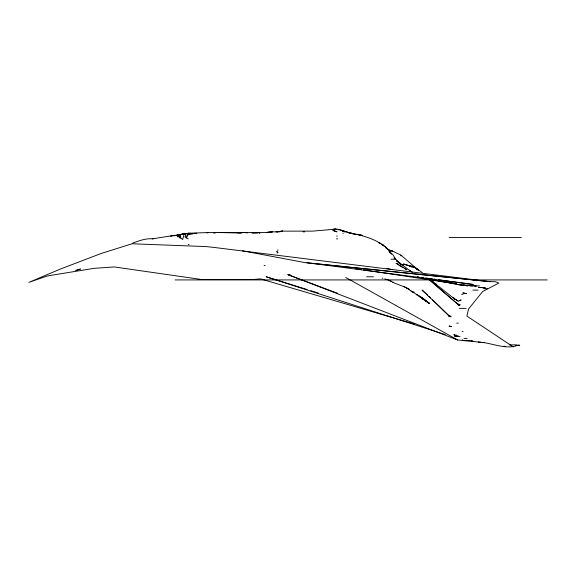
<?xml version="1.0" encoding="UTF-8"?>
<svg xmlns="http://www.w3.org/2000/svg" width="576" height="576" viewBox="0 0 576 576"><rect width="100%" height="100%" fill="white"/><g stroke="black" fill="none" stroke-linecap="round" stroke-linejoin="round"><path stroke-width="0.86" d="M179.791 237.859L179.842 234.648L188.942 233.244L208.548 232.538L207.079 233.006M179.964 237.809L180.374 234.648L180.698 238.154M187.711 235.346L187.826 234.648M183.802 235.346L182.671 239.558L179.417 236.75M186.206 238.154L187.798 235.346M416.83 295.02L417.362 294.322M186.581 236.052L188.669 233.942L190.678 233.244L189.317 234.18M478.274 342.058C491.609 342.49 506.074 350.554 518.904 344.866L519.761 345.564L515.556 345.564M266.702 232.538L268.646 231.84L270.151 232.308M332.676 229.5L334.022 229.032L336.499 229.5M132.732 243.072C139.284 240.746 145.944 238.09 153.043 238.86M459.036 300.636L461.196 299.938L458.129 301.342L453.074 297.36M188.028 234.648L192.686 233.942M269.287 232.366L271.325 231.84L277.848 231.84M279.13 231.941L282.514 231.134L276.674 231.84M173.513 235.872L182.398 233.942L196.718 233.244M239.342 233.064L241.79 232.538M152.208 238.86L174.478 235.346L170.705 236.052L173.988 235.346L176.789 235.346L178.603 236.052M214.027 232.963L216.202 232.538L213.696 232.963M240.458 233.028L242.993 232.538L237.874 233.006M269.395 232.402L272.549 231.84L267.257 232.538M277.272 231.84L282.514 231.134M275.969 231.84L282.262 231.134L312.415 231.134L337.154 229.032L356.09 234.648L348.098 232.538L362.189 235.346L357.71 234.648C366.552 236.678 375.66 239.868 383.17 245.174L381.938 244.476L383.126 245.527M189.713 233.244L182.578 233.942L188.942 233.244L176.443 235.346L180.806 234.648M251.993 233.006L257.306 232.538M252.684 233.006L259.38 232.538L259.819 233.244M338.047 229.73L339.739 229.73L347.58 232.308M334.944 231.134L337.075 231.84L332.885 230.436L335.131 231.134M302.94 231.84L304.74 231.84M207.137 232.538L267.919 232.538M342.821 233.244L343.325 233.244M182.398 233.942L183.42 233.942M336.607 236.052L337.27 236.052M449.114 237.456L521.302 237.456M336.506 238.86L337.766 238.86M188.258 244.476L189.065 244.476M386.028 247.284L387.706 249.386M277.387 250.092L278.136 250.092M389.174 250.092L391.608 250.79M389.822 250.79L391.81 250.79L392.767 251.496M276.415 251.496L277.416 251.496M392.652 251.496L391.81 250.79L400.766 255.002L418.745 270.446L414.166 266.94L411.156 266.234L415.238 267.638L422.287 272.556M277.294 252.194L277.855 252.194M277.027 252.9L278.006 252.9M400.536 255.708L401.753 255.708M391.104 259.214L393.883 259.214M394.272 259.214L395.712 259.214L401.342 264.694M401.393 264.758L398.448 262.022L410.53 271.152M395.928 263.426L396.734 263.426M399.42 263.426L400.248 263.426M403.43 264.132L404.532 264.132M401.386 264.83L403.834 264.83M406.339 264.83L403.358 264.132L408.622 265.536M264.096 265.536L265.162 265.536M407.851 265.536L411.055 266.234L406.188 264.83M409.37 266.234L413.028 266.234M411.826 267.638L412.351 267.638M480.449 342.216L457.567 339.948L287.906 274.658L290.167 274.658M366.602 276.768L373.486 276.768M382.133 278.172L382.874 278.172M175.198 279.922L433.202 279.922M472.99 279.922L547.2 279.922M434.513 280.274L435.118 280.274M438.926 280.98L435.002 280.274M393.48 282.384L388.483 280.274M455.652 283.788L449.849 283.082L453.168 283.486M467.827 285.192L462.557 285.192L453.535 283.788M469.872 285.89L479.405 285.89M474.826 286.596L476.042 286.596M407.686 288.706L409.356 289.404L405.36 287.294L392.839 282.384M408.053 288.706L406.577 288M483.84 288.706L487.498 288.706M472.824 290.11L478.116 290.11M461.57 294.322L463.054 294.322M424.764 300.074L412.114 291.514L414.202 292.212M423.965 299.232L423.014 299.232L419.868 296.424L423.562 299.232M430.891 280.274L454.939 299.232M424.836 299.938L424.051 299.938L419.868 296.424L422.626 298.534L421.985 298.534L418.759 295.726L421.69 297.828M456.667 299.938L454.471 299.232M426.377 301.342L423.194 298.534L429.437 303.444L427.313 302.04L428.299 302.746M459.396 308.362L466.128 308.362M432.67 299.938L449.287 316.08L450.864 316.08M456.746 323.1L458.345 323.1M462.096 331.524L463.061 331.524M453.838 334.332L454.421 334.332M454.061 335.038L456.286 335.038M454.284 335.736L458.158 335.736M454.507 336.442L460.022 336.442M464.054 338.544L467.107 338.544M462.319 340.099L464.018 340.654L469.958 340.654M509.141 344.866L517.003 344.866M503.568 346.27L505.174 346.27M218.873 232.538L238.579 232.992M464.58 285.192L472.99 285.89M252.95 232.538L257.99 233.006M481.097 287.561L478.447 287.294L485.525 288L482.868 287.734M453.298 283.522L438.055 280.98M482.22 342.432L483.998 342.648M457.214 284.486L462.557 285.192M417.19 276.746L418.968 276.991M421.646 277.358L423.425 277.603M426.096 277.97L427.882 278.222M429.66 278.467L432.331 278.834M434.11 279.079L435.895 279.324M438.566 279.691L449.251 281.167M451.037 281.419L473.299 284.486L306.914 262.728L489.989 281.678L494.957 281.678L497.268 282.384L498.802 283.082L482.638 291.514L468.518 309.06L466.884 316.08L513.403 346.968M355.493 268.69L357.264 268.956M359.035 269.215L361.692 269.618M363.463 269.878L456.415 283.788L452.333 283.082M245.059 232.538L247.622 232.963M473.652 285.473L476.179 285.89M457.963 284.486L467.626 285.89L465.48 285.365M445.802 281.959L448.25 282.384M449.071 282.521L451.519 282.946M343.764 231.538L345.434 231.84L342.77 231.134M242.395 250.79L305.626 262.728L489.989 281.678L212.846 247.284L205.92 246.578L132.012 243.77L100.843 253.598L60.408 269.042L28.8 282.384L47.081 276.062L50.854 275.364L94.082 268.344L114.228 266.94L202.09 279.576L252.216 279.576L260.467 278.87L414.734 324.151M463.09 284.839L464.767 285.192M386.41 268.344L392.537 269.755M442.418 281.275L444.168 281.678M336.773 229.558L334.778 229.032L336.398 229.5M342.13 231.134L344.592 231.84M470.75 340.596L473.342 341.352L471.629 340.819M307.246 289.577L266.148 276.768L445.255 334.591M310.673 290.642L318.377 293.047M384.732 278.87L391.097 280.98M387.59 249.386L390.881 251.028L389.657 250.092M348.25 232.538L350.258 233.244M287.906 274.658L337.622 293.292M462.334 340.02L464.018 340.654M413.525 266.94L416.045 268.344M403.913 286.596L406.742 288M456.206 339.25L457.567 339.948L345.737 277.466M400.579 266.234L396.49 263.426L406.886 269.748L404.302 268.344M401.818 266.94L403.063 267.638M398.981 262.728L400.162 263.426L399.182 262.728M426.55 301.342L429.437 303.444L420.977 297.13L424.505 299.938M184.802 236.75L188.201 238.86M412.51 272.318L409.658 270.446L411.365 271.85M411.667 291.514L408.794 289.404M385.049 246.578L386.071 247.284M414.166 266.94L415.966 268.344M389.016 251.496L392.623 254.304L395.712 259.214M431.374 280.274L432.274 280.98M433.174 281.678L434.074 282.384M435.874 283.788L436.774 284.486M456.559 299.938L457.459 300.636M416.923 269.042L418.666 270.446M411.005 290.808L412.704 292.212M416.779 269.042L417.593 269.748M429.833 280.274L459.36 305.554L430.07 280.274M422.086 297.828L427.14 302.04M449.258 316.08L422.143 290.11L427.558 295.02M427.435 302.04L428.177 302.746M422.136 290.11L422.878 290.808M429.055 296.424L430.502 297.828M398.801 263.03L396.446 260.618L397.418 261.677M387.281 249.041L386.424 247.982L388.231 249.386L391.651 254.304M389.822 252.194L390.334 252.9M394.085 257.81L394.567 258.516M384.314 246.578L383.371 245.174L381.938 244.476L385.272 246.578L385.934 247.982M259.063 232.538L259.337 233.244M178.2 236.052L178.459 236.75M185.299 233.942L185.89 236.75M177.466 236.75L177.343 236.052L177.379 236.75M178.862 235.346L179.05 237.103M80.366 269.042L75.895 270.446L80.366 269.042M466.322 293.616L462.982 292.918L466.322 293.616M460.051 304.848L459.036 304.848L456.746 303.444L460.051 304.848M450.958 316.786L448.841 316.08L450.958 316.786M451.483 326.614L449.878 326.614L449.028 325.908L451.483 326.614M379.57 243.072L378.223 242.366L380.894 243.77L379.57 243.072M426.11 301.342L425.678 300.636L426.11 301.342"/></g></svg>
